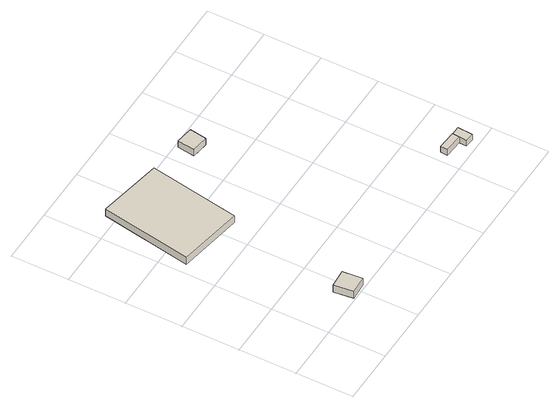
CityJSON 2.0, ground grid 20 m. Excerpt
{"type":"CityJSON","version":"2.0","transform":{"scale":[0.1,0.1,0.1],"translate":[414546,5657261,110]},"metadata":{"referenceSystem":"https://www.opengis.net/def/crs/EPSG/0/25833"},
"CityObjects":{
"building1":{"type":"Building","attributes":{"Dachtyp_tdc":"tdcPolyFlatRoof","Gemeindeschluessel":14612000,"Dachneigung":3.89,"QualitaetDacherkennung":81,"Geometrietyp2DReferenz":"3000","measuredHeight":3.22,"function":"31001_9998","roofType":"2100"},"geometry":[{"type":"Solid","lod":"1","boundaries":[[[[0,1,2,3]],[[4,5,6,7]],[[3,5,4,0]],[[2,6,5,3]],[[1,7,6,2]],[[0,4,7,1]]]]}]},
"building2":{"type":"Building","attributes":{"Dachtyp_tdc":"tdcGableRoof","Gemeindeschluessel":14612000,"Dachneigung":15.22,"QualitaetDacherkennung":70,"Geometrietyp2DReferenz":"3000","measuredHeight":5.59,"function":"31001_2000","roofType":"3100"},"geometry":[{"type":"Solid","lod":"1","boundaries":[[[[8,9,10,11]],[[12,13,14,15]],[[11,13,12,8]],[[10,14,13,11]],[[9,15,14,10]],[[8,12,15,9]]]]}]},
"building3":{"type":"Building","attributes":{"Dachtyp_tdc":"tdcPolyFlatRoof","Gemeindeschluessel":14612000,"Dachneigung":0,"QualitaetDacherkennung":61,"Geometrietyp2DReferenz":"3000","measuredHeight":2.78,"function":"31001_2000","roofType":"1000"},"geometry":[{"type":"Solid","lod":"1","boundaries":[[[[16,17,18,19]],[[20,21,22,23]],[[19,21,20,16]],[[18,22,21,19]],[[17,23,22,18]],[[16,20,23,17]]]]}]},
"building4":{"type":"Building","attributes":{"Dachtyp_tdc":"tdcGableRoof","Gemeindeschluessel":14612000,"Dachneigung":24.36,"QualitaetDacherkennung":79,"Geometrietyp2DReferenz":"3000","measuredHeight":2.94,"function":"31001_9998","roofType":"3100"},"geometry":[{"type":"Solid","lod":"1","boundaries":[[[[24,25,26,27]],[[28,29,30,31]],[[27,29,28,24]],[[26,30,29,27]],[[25,31,30,26]],[[24,28,31,25]]]]}]},
"building5":{"type":"Building","attributes":{"Dachtyp_tdc":"tdcPolyFlatRoof","Gemeindeschluessel":14612000,"Dachneigung":3.13,"QualitaetDacherkennung":94,"Geometrietyp2DReferenz":"3000","measuredHeight":2.58,"function":"31001_9998","roofType":"2100"},"geometry":[{"type":"Solid","lod":"1","boundaries":[[[[32,33,34,35,36]],[[37,38,39,40,41]],[[36,38,37,32]],[[35,39,38,36]],[[34,40,39,35]],[[33,41,40,34]],[[32,37,41,33]]]]}]}
},
"vertices":[
[228,10,34],[221,80,34],[157,75,34],[166,6,34],[228,10,4],[166,6,4],[157,75,4],[221,80,4],
[235,466,67],[290,780,67],[65,821,67],[8,505,67],[235,466,37],[8,505,37],[65,821,37],[290,780,37],
[420,715,64],[479,707,64],[488,766,64],[428,775,64],[420,715,36],[428,775,36],[488,766,36],[479,707,36],
[811,73,57],[810,48,57],[875,43,57],[877,68,57],[811,73,32],[877,68,32],[875,43,32],[810,48,32],
[874,18,56],[905,15,56],[908,67,56],[877,68,56],[875,43,56],[874,18,31],[875,43,31],[877,68,31],[908,67,31],[905,15,31]
]}
